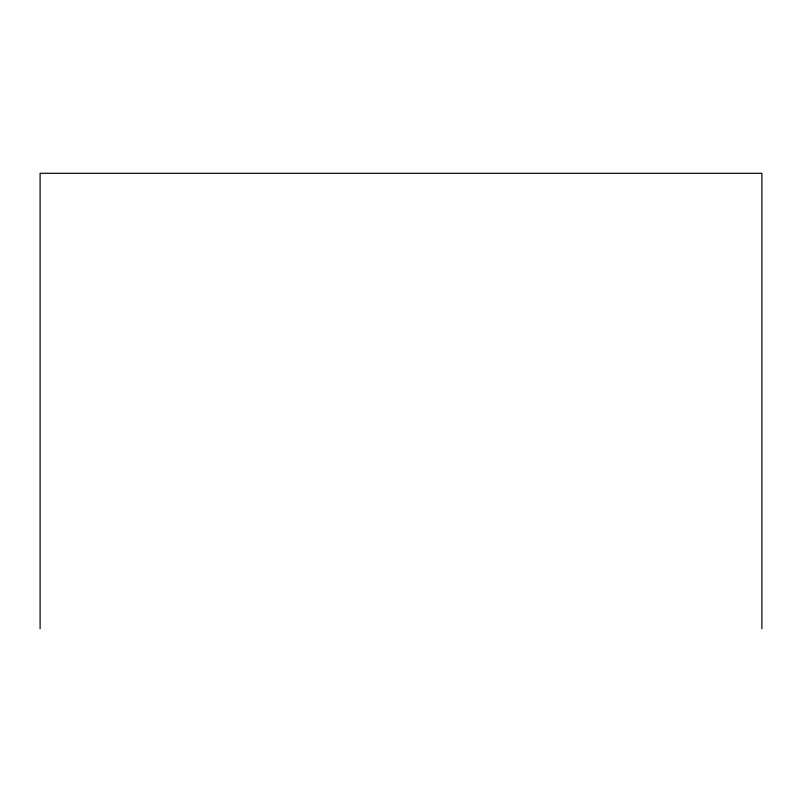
<?xml version="1.0" encoding="UTF-8"?>
<svg xmlns="http://www.w3.org/2000/svg" width="802" height="802" viewBox="0 0 802 802"><rect width="100%" height="100%" fill="white"/><g stroke="black" fill="none" stroke-linecap="round" stroke-linejoin="round"><path stroke-width="1.2" d="M761.9 628.698L761.9 173.302L40.1 173.302L40.1 628.698"/></g></svg>
